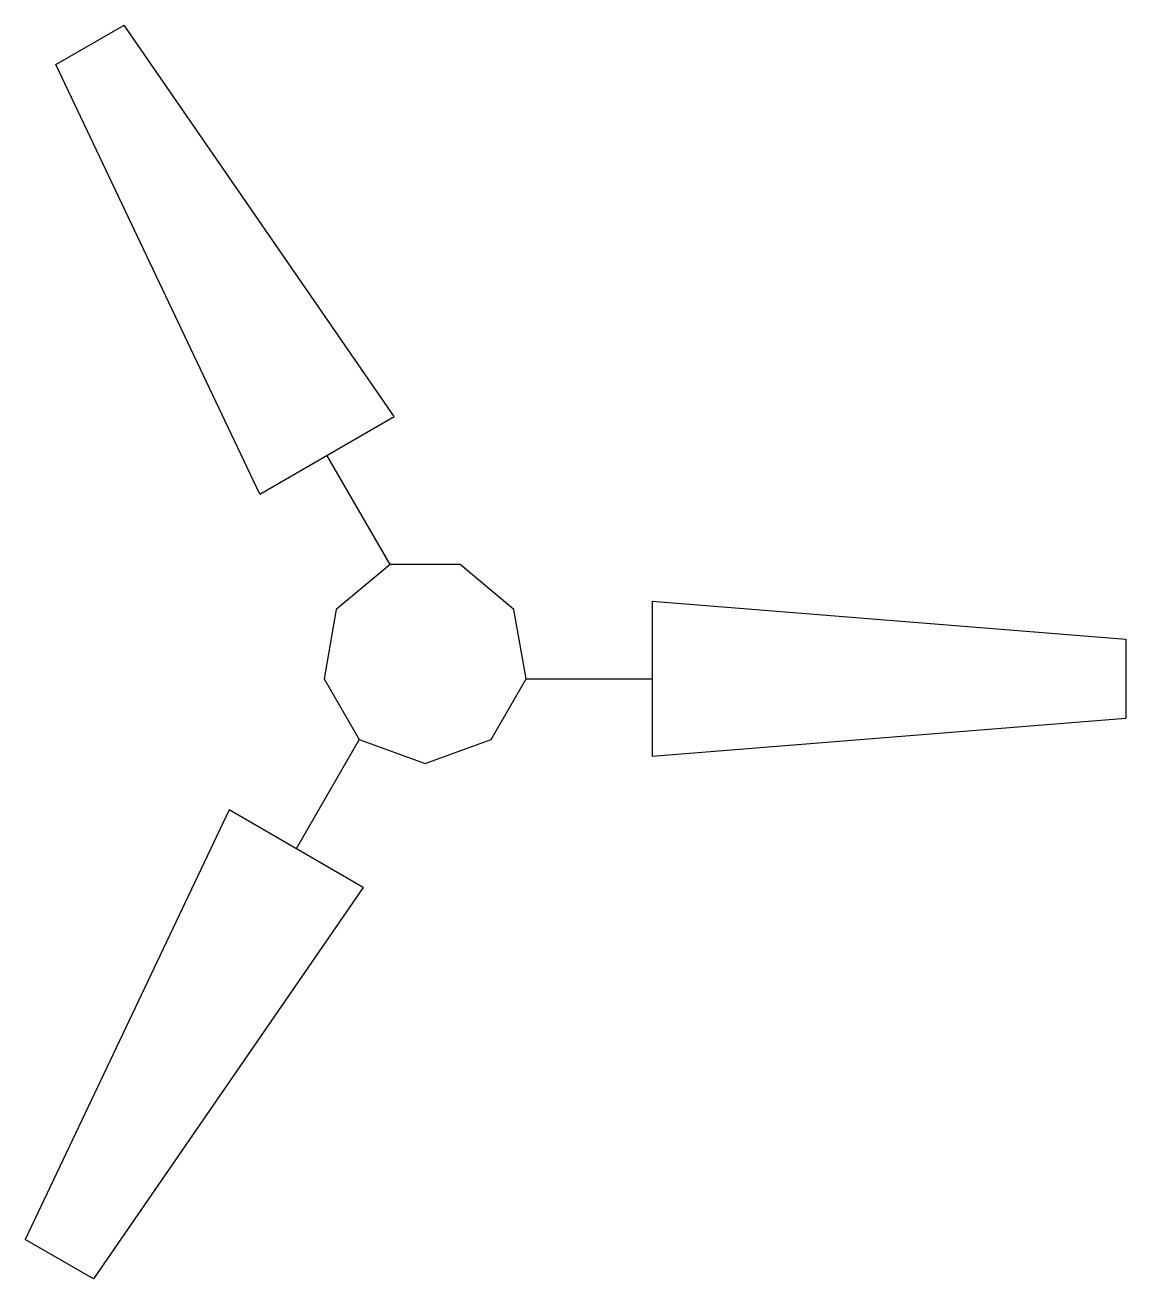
# Model space of a CAD drawing. Header units: inches. Extents: x 42.9 to 54.2, y 22.7 to 35.6.
import ezdxf

# ---------------------------------------------------------------- set-up
doc = ezdxf.new("R2010")
doc.units = ezdxf.units.IN
doc.header["$MEASUREMENT"] = 0

msp = doc.modelspace()

# ---------------------------------------------------------------- linework, layer by layer
at = {"color": 6}
for p, q in [((43.243, 35.151), (43.945, 35.556)), ((46.715, 31.538), (43.945, 35.556)), ((45.338, 30.743), (43.243, 35.151)), ((45.338, 30.743), (46.715, 31.538)), ((46.674, 30.02), (46.026, 31.141)), ((49.365, 29.642), (49.365, 28.052)), ((49.365, 29.642), (54.23, 29.252)), ((54.23, 29.252), (54.23, 28.442)), ((48.071, 28.847), (49.365, 28.847)), ((49.365, 28.052), (54.23, 28.442)), ((46.357, 28.224), (45.71, 27.102)), ((45.021, 27.5), (42.926, 23.092)), ((46.398, 26.705), (45.021, 27.5)), ((46.398, 26.705), (43.628, 22.687)), ((43.628, 22.687), (42.926, 23.092))]:
    msp.add_line(p, q, dxfattribs=at)
msp.add_lwpolyline([(47.034, 27.977), (47.711, 28.224), (48.071, 28.847), (47.946, 29.557), (47.394, 30.02), (46.674, 30.02), (46.122, 29.557), (45.997, 28.847), (46.357, 28.224)], close=True, dxfattribs=at)

doc.saveas('drawing.dxf')
